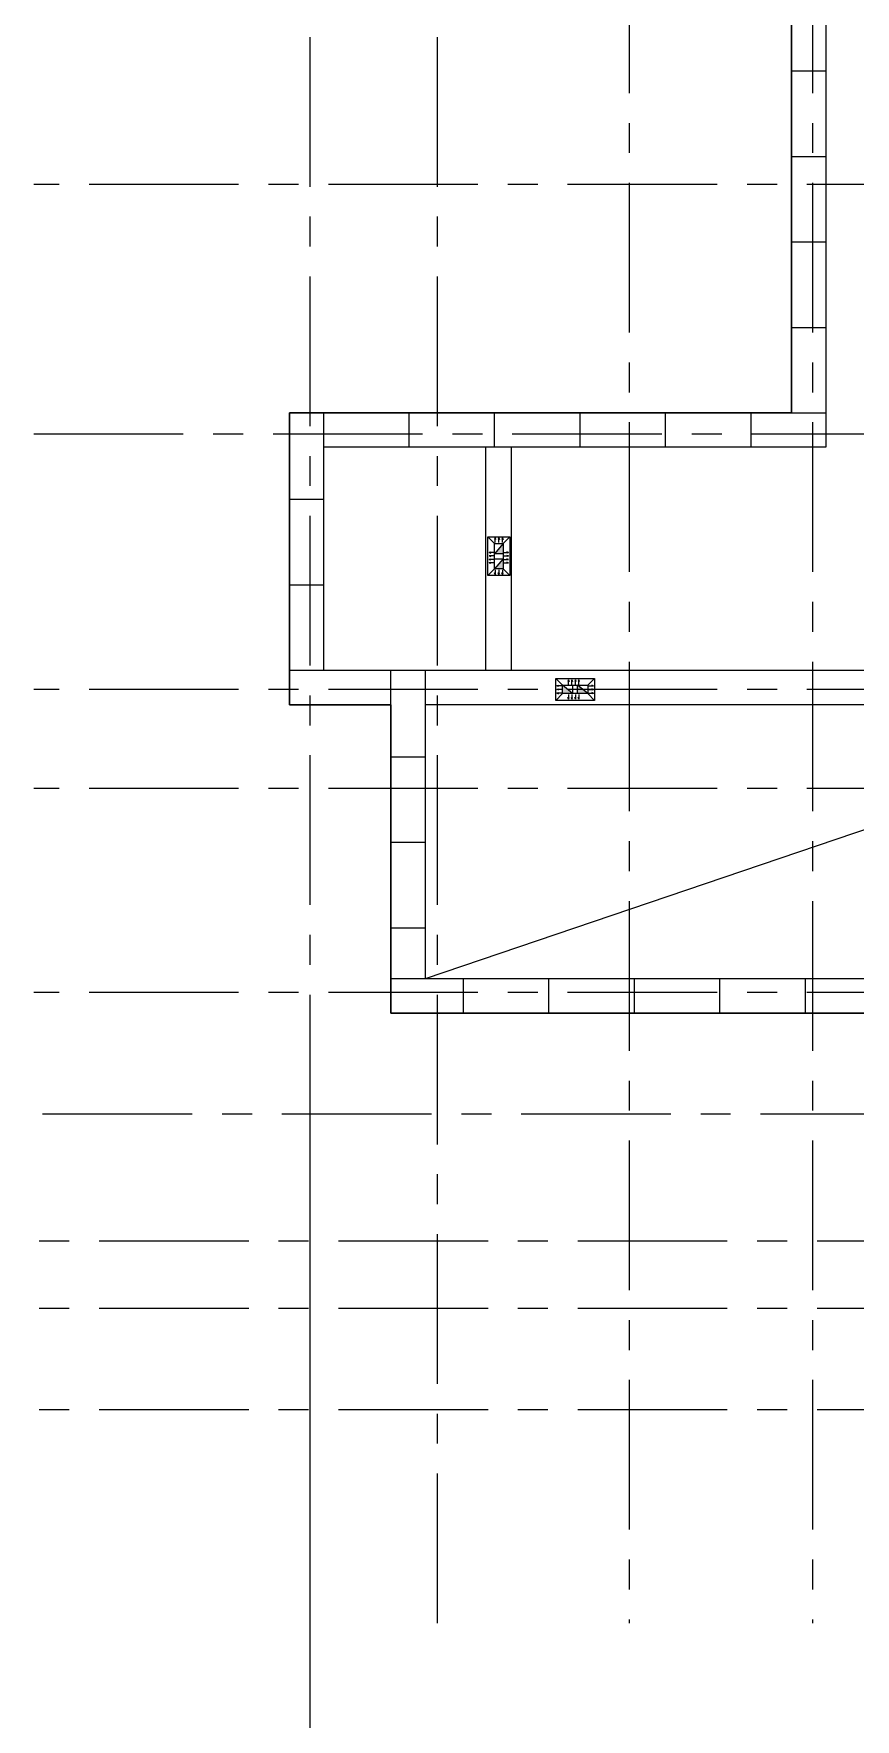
# Model space of a CAD drawing. Header units: millimetres. Extents: x -689206 to 4969298, y -1019800 to 703299.
# Drawn here: x 332347 to 344555, y -966004 to -940969 of the extents above; entities that cross this region are included whole.
import ezdxf

# ---------------------------------------------------------------- set-up
doc = ezdxf.new("R2010")
doc.units = ezdxf.units.MM
doc.linetypes.add('JIS_02_4.0', pattern=[5.5, 4, -1.5])
doc.linetypes.add('осеваяX2', pattern=[101.6, 63.5, -12.7, 12.7, -12.7])
doc.layers.add('кровля', color=211, linetype='Continuous')
doc.layers.add('четотам', color=7, linetype='Continuous')
for name, color, linetype, lineweight in [('несущие', 7, 'Continuous', 30), ('РАЗМЕРЫ', 7, 'Continuous', 9), ('сваи', 7, 'JIS_02_4.0', 30), ('стены', 7, 'Continuous', 20)]:
    doc.layers.add(name, color=color, linetype=linetype, lineweight=lineweight)

msp = doc.modelspace()

# ---------------------------------------------------------------- hatches: boundary and pattern name
at = {"layer": 'кровля', "lineweight": 15}
h = msp.add_hatch(color=7, dxfattribs=at)
h.dxf.hatch_style = 1
h.paths.add_polyline_path([(339202.5, -948480.8), (339210.6, -948480.8), (339202.5, -948457.2)])
h.paths.add_polyline_path([(339194.4, -948480.8), (339202.5, -948480.8), (339202.5, -948457.2)])
h = msp.add_hatch(color=7, dxfattribs=at)
h.dxf.hatch_style = 1
h.paths.add_polyline_path([(339257.8, -948457.2), (339249.7, -948480.8), (339257.8, -948480.8)])
h.paths.add_polyline_path([(339257.8, -948457.2), (339257.8, -948480.8), (339265.9, -948480.8)])
h = msp.add_hatch(color=7, dxfattribs=at)
h.dxf.hatch_style = 1
h.paths.add_polyline_path([(339313.1, -948457.2), (339304.9, -948480.8), (339313.1, -948480.8)])
h.paths.add_polyline_path([(339313.1, -948457.2), (339313.1, -948480.8), (339321.2, -948480.8)])
h = msp.add_hatch(color=7, dxfattribs=at)
h.dxf.hatch_style = 1
h.paths.add_polyline_path([(339113.8, -948674.5), (339137.5, -948682.6), (339137.5, -948674.5)])
h.paths.add_polyline_path([(339113.8, -948674.5), (339137.5, -948674.5), (339137.5, -948666.4)])
h = msp.add_hatch(color=7, dxfattribs=at)
h.dxf.hatch_style = 1
h.paths.add_polyline_path([(339137.5, -948725.7), (339137.5, -948717.6), (339113.8, -948725.7)])
h.paths.add_polyline_path([(339137.5, -948733.9), (339137.5, -948725.7), (339113.8, -948725.7)])
h = msp.add_hatch(color=7, dxfattribs=at)
h.dxf.hatch_style = 1
h.paths.add_polyline_path([(339137.5, -948777), (339137.5, -948768.9), (339113.8, -948777)])
h.paths.add_polyline_path([(339137.5, -948785.1), (339137.5, -948777), (339113.8, -948777)])
h = msp.add_hatch(color=7, dxfattribs=at)
h.dxf.hatch_style = 1
h.paths.add_polyline_path([(339137.5, -948826.8), (339137.5, -948818.6), (339113.8, -948826.8)])
h.paths.add_polyline_path([(339137.5, -948834.9), (339137.5, -948826.8), (339113.8, -948826.8)])
h = msp.add_hatch(color=7, dxfattribs=at)
h.dxf.hatch_style = 1
h.paths.add_polyline_path([(339378.1, -948674.5), (339378.1, -948682.6), (339401.8, -948674.5)])
h.paths.add_polyline_path([(339378.1, -948666.4), (339378.1, -948674.5), (339401.8, -948674.5)])
h = msp.add_hatch(color=7, dxfattribs=at)
h.dxf.hatch_style = 1
h.paths.add_polyline_path([(339401.8, -948725.7), (339378.1, -948717.6), (339378.1, -948725.7)])
h.paths.add_polyline_path([(339401.8, -948725.7), (339378.1, -948725.7), (339378.1, -948733.9)])
h = msp.add_hatch(color=7, dxfattribs=at)
h.dxf.hatch_style = 1
h.paths.add_polyline_path([(339401.8, -948777), (339378.1, -948768.9), (339378.1, -948777)])
h.paths.add_polyline_path([(339401.8, -948777), (339378.1, -948777), (339378.1, -948785.1)])
h = msp.add_hatch(color=7, dxfattribs=at)
h.dxf.hatch_style = 1
h.paths.add_polyline_path([(339401.8, -948826.8), (339378.1, -948818.6), (339378.1, -948826.8)])
h.paths.add_polyline_path([(339401.8, -948826.8), (339378.1, -948826.8), (339378.1, -948834.9)])
h = msp.add_hatch(color=7, dxfattribs=at)
h.dxf.hatch_style = 1
h.paths.add_polyline_path([(339202.5, -949001.1), (339210.6, -948977.5), (339202.5, -948977.5)])
h.paths.add_polyline_path([(339202.5, -949001.1), (339202.5, -948977.5), (339194.4, -948977.5)])
h = msp.add_hatch(color=7, dxfattribs=at)
h.dxf.hatch_style = 1
h.paths.add_polyline_path([(339257.8, -948977.5), (339249.7, -948977.5), (339257.8, -949001.1)])
h.paths.add_polyline_path([(339265.9, -948977.5), (339257.8, -948977.5), (339257.8, -949001.1)])
h = msp.add_hatch(color=7, dxfattribs=at)
h.dxf.hatch_style = 1
h.paths.add_polyline_path([(339313.1, -948977.5), (339304.9, -948977.5), (339313.1, -949001.1)])
h.paths.add_polyline_path([(339321.2, -948977.5), (339313.1, -948977.5), (339313.1, -949001.1)])
h = msp.add_hatch(color=7, dxfattribs=at)
h.dxf.hatch_style = 1
h.paths.add_polyline_path([(340294, -950587.9), (340302.1, -950587.9), (340294, -950564.3)])
h.paths.add_polyline_path([(340285.8, -950587.9), (340294, -950587.9), (340294, -950564.3)])
h = msp.add_hatch(color=7, dxfattribs=at)
h.dxf.hatch_style = 1
h.paths.add_polyline_path([(340343.8, -950587.9), (340351.9, -950587.9), (340343.8, -950564.3)])
h.paths.add_polyline_path([(340335.6, -950587.9), (340343.8, -950587.9), (340343.8, -950564.3)])
h = msp.add_hatch(color=7, dxfattribs=at)
h.dxf.hatch_style = 1
h.paths.add_polyline_path([(340395, -950587.9), (340403.2, -950587.9), (340395, -950564.3)])
h.paths.add_polyline_path([(340386.9, -950587.9), (340395, -950587.9), (340395, -950564.3)])
h = msp.add_hatch(color=7, dxfattribs=at)
h.dxf.hatch_style = 1
h.paths.add_polyline_path([(340446.3, -950564.3), (340438.1, -950587.9), (340446.3, -950587.9)])
h.paths.add_polyline_path([(340446.3, -950564.3), (340446.3, -950587.9), (340454.4, -950587.9)])
h = msp.add_hatch(color=7, dxfattribs=at)
h.dxf.hatch_style = 1
h.paths.add_polyline_path([(340119.7, -950653), (340143.3, -950661.1), (340143.3, -950653)])
h.paths.add_polyline_path([(340119.7, -950653), (340143.3, -950653), (340143.3, -950644.8)])
h = msp.add_hatch(color=7, dxfattribs=at)
h.dxf.hatch_style = 1
h.paths.add_polyline_path([(340143.3, -950708.3), (340143.3, -950700.1), (340119.7, -950708.3)])
h.paths.add_polyline_path([(340143.3, -950716.4), (340143.3, -950708.3), (340119.7, -950708.3)])
h = msp.add_hatch(color=7, dxfattribs=at)
h.dxf.hatch_style = 1
h.paths.add_polyline_path([(340143.3, -950763.5), (340143.3, -950755.4), (340119.7, -950763.5)])
h.paths.add_polyline_path([(340143.3, -950771.7), (340143.3, -950763.5), (340119.7, -950763.5)])
h = msp.add_hatch(color=7, dxfattribs=at)
h.dxf.hatch_style = 1
h.paths.add_polyline_path([(340294, -950852.2), (340302.1, -950828.6), (340294, -950828.6)])
h.paths.add_polyline_path([(340294, -950852.2), (340294, -950828.6), (340285.8, -950828.6)])
h = msp.add_hatch(color=7, dxfattribs=at)
h.dxf.hatch_style = 1
h.paths.add_polyline_path([(340343.8, -950852.2), (340351.9, -950828.6), (340343.8, -950828.6)])
h.paths.add_polyline_path([(340343.8, -950852.2), (340343.8, -950828.6), (340335.6, -950828.6)])
h = msp.add_hatch(color=7, dxfattribs=at)
h.dxf.hatch_style = 1
h.paths.add_polyline_path([(340395, -950852.2), (340403.2, -950828.6), (340395, -950828.6)])
h.paths.add_polyline_path([(340395, -950852.2), (340395, -950828.6), (340386.9, -950828.6)])
h = msp.add_hatch(color=7, dxfattribs=at)
h.dxf.hatch_style = 1
h.paths.add_polyline_path([(340446.3, -950828.6), (340438.1, -950828.6), (340446.3, -950852.2)])
h.paths.add_polyline_path([(340454.4, -950828.6), (340446.3, -950828.6), (340446.3, -950852.2)])
h = msp.add_hatch(color=7, dxfattribs=at)
h.dxf.hatch_style = 1
h.paths.add_polyline_path([(340639.9, -950653), (340639.9, -950661.1), (340663.6, -950653)])
h.paths.add_polyline_path([(340639.9, -950644.8), (340639.9, -950653), (340663.6, -950653)])
h = msp.add_hatch(color=7, dxfattribs=at)
h.dxf.hatch_style = 1
h.paths.add_polyline_path([(340663.6, -950708.3), (340639.9, -950700.1), (340639.9, -950708.3)])
h.paths.add_polyline_path([(340663.6, -950708.3), (340639.9, -950708.3), (340639.9, -950716.4)])
h = msp.add_hatch(color=7, dxfattribs=at)
h.dxf.hatch_style = 1
h.paths.add_polyline_path([(340663.6, -950763.5), (340639.9, -950755.4), (340639.9, -950763.5)])
h.paths.add_polyline_path([(340663.6, -950763.5), (340639.9, -950763.5), (340639.9, -950771.7)])
at = {"layer": 'РАЗМЕРЫ', "lineweight": 20, "ltscale": 150}
h = msp.add_hatch(color=256, dxfattribs=at)
h.dxf.hatch_style = 1
h.paths.add_polyline_path([(339195.3, -948916), (339320.3, -948916), (339320.3, -948766)])
h.paths.add_polyline_path([(339195.3, -948692.3), (339320.3, -948692.3), (339320.3, -948542.3)])
h = msp.add_hatch(color=256, dxfattribs=at)
h.dxf.hatch_style = 1
h.paths.add_polyline_path([(340204.7, -950645.8), (340204.7, -950770.8), (340354.7, -950770.8)])
h.paths.add_polyline_path([(340428.5, -950645.8), (340428.5, -950770.8), (340578.5, -950770.8)])

# ---------------------------------------------------------------- linework, layer by layer
at = {"layer": 'кровля', "color": 7, "lineweight": 15}
for p, q in [((339195.3, -948542.3), (339095.3, -948442.3)), ((339202.5, -948457.2), (339194.4, -948480.8)), ((339194.4, -948480.8), (339202.5, -948480.8)), ((339202.5, -948527.2), (339202.5, -948457.2)), ((339202.5, -948457.2), (339210.6, -948480.8)), ((339210.6, -948480.8), (339202.5, -948480.8)), ((339257.8, -948457.2), (339249.7, -948480.8)), ((339249.7, -948480.8), (339257.8, -948480.8)), ((339257.8, -948527.2), (339257.8, -948457.2)), ((339257.8, -948457.2), (339265.9, -948480.8)), ((339265.9, -948480.8), (339257.8, -948480.8)), ((339313.1, -948457.2), (339304.9, -948480.8)), ((339304.9, -948480.8), (339313.1, -948480.8)), ((339313.1, -948527.2), (339313.1, -948457.2)), ((339313.1, -948457.2), (339321.2, -948480.8)), ((339321.2, -948480.8), (339313.1, -948480.8)), ((339320.3, -948542.3), (339420.3, -948442.3)), ((339113.8, -948674.5), (339137.5, -948666.4)), ((339183.8, -948674.5), (339113.8, -948674.5)), ((339113.8, -948674.5), (339137.5, -948682.6)), ((339113.8, -948725.7), (339137.5, -948717.6)), ((339183.8, -948725.7), (339113.8, -948725.7)), ((339113.8, -948725.7), (339137.5, -948733.9)), ((339113.8, -948777), (339137.5, -948768.9)), ((339183.8, -948777), (339113.8, -948777)), ((339113.8, -948777), (339137.5, -948785.1)), ((339113.8, -948826.8), (339137.5, -948818.6)), ((339183.8, -948826.8), (339113.8, -948826.8)), ((339113.8, -948826.8), (339137.5, -948834.9)), ((339137.5, -948666.4), (339137.5, -948674.5)), ((339137.5, -948682.6), (339137.5, -948674.5)), ((339137.5, -948717.6), (339137.5, -948725.7)), ((339137.5, -948733.9), (339137.5, -948725.7)), ((339137.5, -948768.9), (339137.5, -948777)), ((339137.5, -948785.1), (339137.5, -948777)), ((339137.5, -948818.6), (339137.5, -948826.8)), ((339137.5, -948834.9), (339137.5, -948826.8)), ((339331.8, -948674.5), (339401.8, -948674.5)), ((339331.8, -948725.7), (339401.8, -948725.7)), ((339331.8, -948777), (339401.8, -948777)), ((339331.8, -948826.8), (339401.8, -948826.8)), ((339401.8, -948674.5), (339378.1, -948666.4)), ((339378.1, -948666.4), (339378.1, -948674.5)), ((339401.8, -948674.5), (339378.1, -948682.6)), ((339378.1, -948682.6), (339378.1, -948674.5)), ((339401.8, -948725.7), (339378.1, -948717.6)), ((339378.1, -948717.6), (339378.1, -948725.7)), ((339401.8, -948725.7), (339378.1, -948733.9)), ((339378.1, -948733.9), (339378.1, -948725.7)), ((339401.8, -948777), (339378.1, -948768.9)), ((339378.1, -948768.9), (339378.1, -948777)), ((339401.8, -948777), (339378.1, -948785.1)), ((339378.1, -948785.1), (339378.1, -948777)), ((339401.8, -948826.8), (339378.1, -948818.6)), ((339378.1, -948818.6), (339378.1, -948826.8)), ((339401.8, -948826.8), (339378.1, -948834.9)), ((339378.1, -948834.9), (339378.1, -948826.8)), ((339195.3, -948916), (339095.3, -949016)), ((339202.5, -949001.1), (339194.4, -948977.5)), ((339194.4, -948977.5), (339202.5, -948977.5)), ((339202.5, -948931.1), (339202.5, -949001.1)), ((339202.5, -949001.1), (339210.6, -948977.5)), ((339210.6, -948977.5), (339202.5, -948977.5)), ((339257.8, -949001.1), (339249.7, -948977.5)), ((339249.7, -948977.5), (339257.8, -948977.5)), ((339257.8, -948931.1), (339257.8, -949001.1)), ((339257.8, -949001.1), (339265.9, -948977.5)), ((339265.9, -948977.5), (339257.8, -948977.5)), ((339313.1, -949001.1), (339304.9, -948977.5)), ((339304.9, -948977.5), (339313.1, -948977.5)), ((339313.1, -948931.1), (339313.1, -949001.1)), ((339313.1, -949001.1), (339321.2, -948977.5)), ((339321.2, -948977.5), (339313.1, -948977.5)), ((339320.3, -948916), (339420.3, -949016)), ((340204.7, -950645.8), (340104.7, -950545.8)), ((340294, -950564.3), (340285.8, -950587.9)), ((340285.8, -950587.9), (340294, -950587.9)), ((340294, -950634.3), (340294, -950564.3)), ((340294, -950564.3), (340302.1, -950587.9)), ((340302.1, -950587.9), (340294, -950587.9)), ((340343.8, -950564.3), (340335.6, -950587.9)), ((340335.6, -950587.9), (340343.8, -950587.9)), ((340343.8, -950634.3), (340343.8, -950564.3)), ((340343.8, -950564.3), (340351.9, -950587.9)), ((340351.9, -950587.9), (340343.8, -950587.9)), ((340395, -950564.3), (340386.9, -950587.9)), ((340386.9, -950587.9), (340395, -950587.9)), ((340395, -950634.3), (340395, -950564.3)), ((340395, -950564.3), (340403.2, -950587.9)), ((340403.2, -950587.9), (340395, -950587.9)), ((340446.3, -950564.3), (340438.1, -950587.9)), ((340438.1, -950587.9), (340446.3, -950587.9)), ((340446.3, -950634.3), (340446.3, -950564.3)), ((340446.3, -950564.3), (340454.4, -950587.9)), ((340454.4, -950587.9), (340446.3, -950587.9)), ((340578.5, -950645.8), (340678.5, -950545.8)), ((340204.7, -950770.8), (340104.7, -950870.8)), ((340119.7, -950653), (340143.3, -950644.8)), ((340189.7, -950653), (340119.7, -950653)), ((340119.7, -950653), (340143.3, -950661.1)), ((340119.7, -950708.3), (340143.3, -950700.1)), ((340189.7, -950708.3), (340119.7, -950708.3)), ((340119.7, -950763.5), (340143.3, -950755.4)), ((340189.7, -950763.5), (340119.7, -950763.5)), ((340119.7, -950763.5), (340143.3, -950771.7)), ((340143.3, -950644.8), (340143.3, -950653)), ((340143.3, -950661.1), (340143.3, -950653)), ((340143.3, -950716.4), (340143.3, -950708.3)), ((340143.3, -950755.4), (340143.3, -950763.5)), ((340143.3, -950771.7), (340143.3, -950763.5)), ((340294, -950852.2), (340285.8, -950828.6)), ((340285.8, -950828.6), (340294, -950828.6)), ((340294, -950782.2), (340294, -950852.2)), ((340294, -950852.2), (340302.1, -950828.6)), ((340302.1, -950828.6), (340294, -950828.6)), ((340343.8, -950852.2), (340335.6, -950828.6)), ((340335.6, -950828.6), (340343.8, -950828.6)), ((340343.8, -950782.2), (340343.8, -950852.2)), ((340343.8, -950852.2), (340351.9, -950828.6)), ((340351.9, -950828.6), (340343.8, -950828.6)), ((340395, -950852.2), (340386.9, -950828.6)), ((340386.9, -950828.6), (340395, -950828.6)), ((340395, -950782.2), (340395, -950852.2)), ((340395, -950852.2), (340403.2, -950828.6)), ((340403.2, -950828.6), (340395, -950828.6)), ((340446.3, -950852.2), (340438.1, -950828.6)), ((340438.1, -950828.6), (340446.3, -950828.6)), ((340446.3, -950782.2), (340446.3, -950852.2)), ((340446.3, -950852.2), (340454.4, -950828.6)), ((340454.4, -950828.6), (340446.3, -950828.6)), ((340578.5, -950770.8), (340678.5, -950870.8)), ((340593.6, -950653), (340663.6, -950653)), ((340593.6, -950708.3), (340663.6, -950708.3)), ((340593.6, -950763.5), (340663.6, -950763.5)), ((340663.6, -950653), (340639.9, -950644.8)), ((340639.9, -950644.8), (340639.9, -950653)), ((340663.6, -950653), (340639.9, -950661.1)), ((340639.9, -950661.1), (340639.9, -950653)), ((340663.6, -950708.3), (340639.9, -950700.1)), ((340663.6, -950708.3), (340639.9, -950716.4)), ((340663.6, -950763.5), (340639.9, -950755.4)), ((340639.9, -950755.4), (340639.9, -950763.5)), ((340663.6, -950763.5), (340639.9, -950771.7)), ((340639.9, -950771.7), (340639.9, -950763.5))]:
    msp.add_line(p, q, dxfattribs=at)
for points in [[(339420.3, -949016), (339095.3, -949016), (339095.3, -948442.3), (339420.3, -948442.3)], [(339320.3, -948916), (339195.3, -948916), (339195.3, -948542.3), (339320.3, -948542.3)], [(340104.7, -950870.8), (340104.7, -950545.8), (340678.5, -950545.8), (340678.5, -950870.8)], [(340204.7, -950770.8), (340204.7, -950645.8), (340578.5, -950645.8), (340578.5, -950770.8)]]:
    msp.add_lwpolyline(points, close=True, dxfattribs=at)
at = {"layer": 'несущие', "lineweight": 20}
for p, q in [((339065.6, -950428.7), (339065.6, -947111.5)), ((339445.6, -950428.7), (339445.6, -947111.5))]:
    msp.add_line(p, q, dxfattribs=at)
at = {"layer": 'РАЗМЕРЫ', "linetype": 'осеваяX2', "lineweight": 5, "ltscale": 35}
for p, q in [((336455.2, -964577.2), (336455.2, -914735.9)), ((341194.4, -914735.9), (341194.4, -964577.2)), ((343916.8, -914735.9), (343916.8, -964577.2)), ((332346.7, -946910.3), (399399.4, -946910.3)), ((336455.2, -1005856.7), (336455.2, -956015.3)), ((332479.4, -957010.3), (399549.4, -957010.3)), ((399549.4, -961409.7), (332346.7, -961408.5))]:
    msp.add_line(p, q, dxfattribs=at)
at = {"layer": 'РАЗМЕРЫ', "lineweight": 20, "ltscale": 150}
for p, q in [((343606.8, -941521.5), (344116.8, -941521.5)), ((343606.8, -942791.5), (344116.8, -942791.5)), ((343606.8, -944061.5), (344116.8, -944061.5)), ((343606.8, -945331.5), (344116.8, -945331.5)), ((336655.6, -947888.7), (336655.6, -946601.5)), ((337925.6, -947111.5), (337925.6, -946601.5)), ((339195.6, -947111.5), (339195.6, -946601.5)), ((340465.6, -947111.5), (340465.6, -946601.5)), ((341735.6, -947111.5), (341735.6, -946601.5)), ((343005.6, -947111.5), (343005.6, -946601.5)), ((343005.6, -946601.5), (344116.8, -946601.5)), ((336655.6, -947888.7), (336145.6, -947888.7)), ((336655.6, -949158.7), (336145.6, -949158.7)), ((336655.6, -950428.7), (336145.6, -950428.7)), ((338165.6, -950428.7), (336655.6, -950428.7)), ((337655.6, -950938.7), (337655.5, -950428.7)), ((350157.7, -950428.7), (338165.6, -950428.7)), ((350667.7, -950938.7), (338165.6, -950938.7)), ((337654.4, -951708.3), (338165.6, -951708.3)), ((337651.8, -952978.3), (338162.9, -952978.3)), ((337651.8, -954248.3), (338162.9, -954248.3)), ((338727.7, -955008.2), (338727.7, -955518.3)), ((339997.7, -955008.2), (339997.7, -955518.3)), ((341267.7, -955008.2), (341267.7, -955518.3)), ((342537.7, -955008.2), (342537.7, -955518.3)), ((343807.7, -955008.2), (343807.7, -955518.3))]:
    msp.add_line(p, q, dxfattribs=at)
at = {"layer": 'сваи', "lineweight": 20, "ltscale": 15000}
msp.add_line((350157.7, -950938.7), (338165.6, -955008.2), dxfattribs=at)
at = {"layer": 'стены', "linetype": 'осеваяX2', "lineweight": 5, "ltscale": 35}
for p, q in [((338346.7, -964577.2), (338346.7, -914735.9)), ((399399.4, -943208.3), (332346.7, -943208.3)), ((399399.4, -950708.3), (332346.7, -950708.3)), ((399399.4, -952180.8), (332346.7, -952180.8)), ((399399.4, -955208.3), (332346.7, -955208.3)), ((399549.4, -958900.3), (332346.7, -958900.3)), ((399549.4, -959900.3), (332346.7, -959900.3))]:
    msp.add_line(p, q, dxfattribs=at)
at = {"layer": 'стены', "lineweight": 30}
for p, q in [((343606.8, -946601.5), (343606.8, -939381.5)), ((336145.6, -946601.5), (337655.6, -946601.5)), ((336145.6, -950938.7), (336145.6, -946601.5)), ((338165.6, -946601.5), (337655.6, -946601.5)), ((340884.7, -946601.5), (338165.6, -946601.5)), ((343606.8, -946601.5), (340884.7, -946601.5)), ((337655.6, -950938.7), (336145.6, -950938.7)), ((337655.6, -955518.3), (337655.6, -950938.7)), ((337655.6, -955518.3), (340884.7, -955518.3)), ((340884.7, -955518.3), (350667.7, -955518.3))]:
    msp.add_line(p, q, dxfattribs=at)
at = {"layer": 'стены', "lineweight": 20}
for p, q in [((344116.8, -939381.5), (344116.8, -947111.5)), ((336655.6, -950428.7), (336655.6, -947111.5)), ((339445.6, -947111.5), (336655.6, -947111.5)), ((344116.8, -947111.5), (339445.6, -947111.5)), ((338165.6, -950428.7), (338165.6, -955008.2)), ((350157.7, -955008.2), (337655.6, -955008.2)), ((350157.7, -955008.2), (338165.6, -955008.2))]:
    msp.add_line(p, q, dxfattribs=at)
at = {"layer": 'четотам', "color": 7, "lineweight": 15}
for points in [[(339320.3, -948542.3), (339320.3, -948692.3), (339195.3, -948692.3), (339195.3, -948542.3), (339320.3, -948542.3), (339195.3, -948692.3)], [(339320.3, -948766), (339320.3, -948916), (339195.3, -948916), (339195.3, -948766), (339320.3, -948766), (339195.3, -948916)], [(340354.7, -950770.8), (340204.7, -950770.8), (340204.7, -950645.8), (340354.7, -950645.8), (340354.7, -950770.8), (340204.7, -950645.8)], [(340578.5, -950770.8), (340428.5, -950770.8), (340428.5, -950645.8), (340578.5, -950645.8), (340578.5, -950770.8), (340428.5, -950645.8)]]:
    msp.add_lwpolyline(points, dxfattribs=at)

doc.saveas('drawing.dxf')
